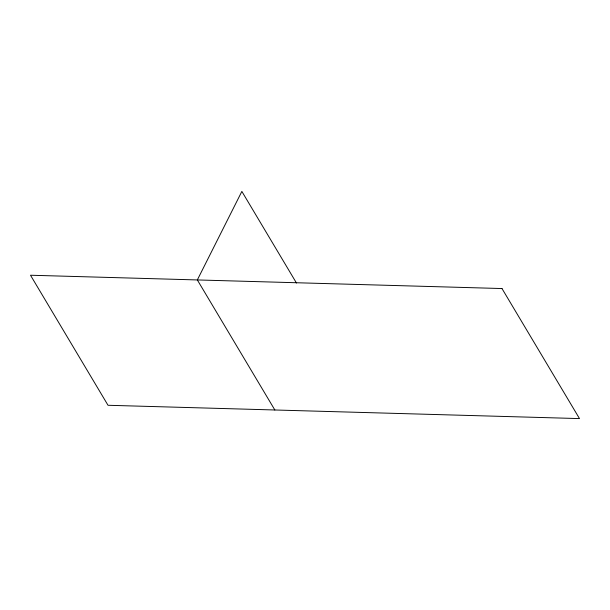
<?xml version="1.0" encoding="UTF-8"?>
<svg xmlns="http://www.w3.org/2000/svg" width="610" height="610" viewBox="0 0 610 610"><rect width="100%" height="100%" fill="white"/><g stroke="black" fill="none" stroke-linecap="round" stroke-linejoin="round"><path stroke-width="0.91" d="M296.46 283.017L241.857 191.41L197.335 279.944L274.851 409.989M501.984 288.545L30.5 275.232L108.016 405.276L579.5 418.59L501.984 288.545"/></g></svg>
